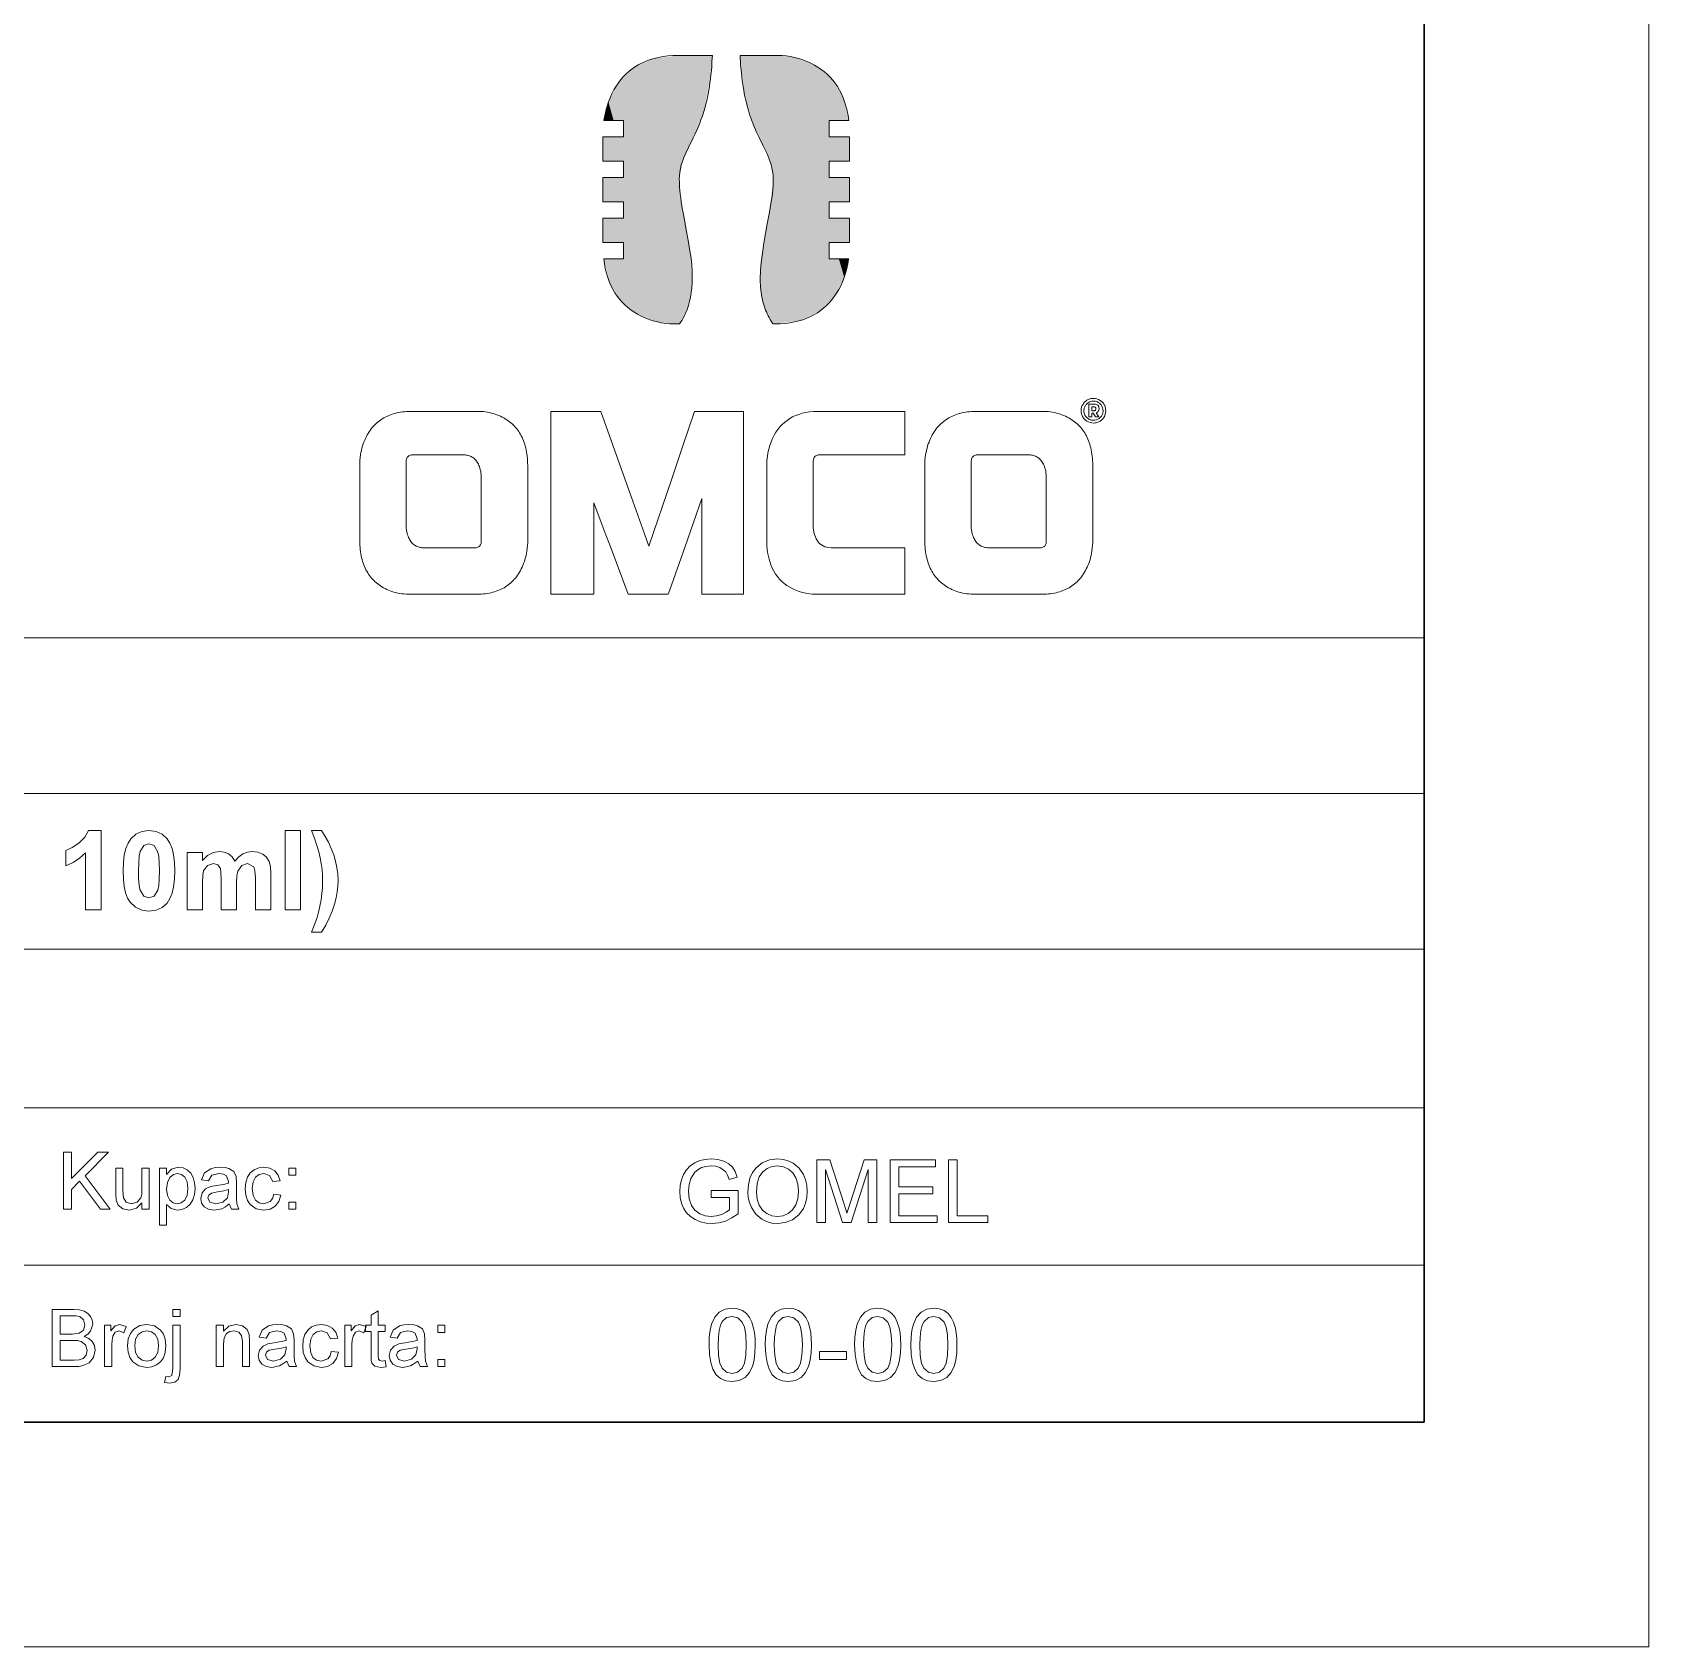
# Model space of a CAD drawing. Extents: x 0 to 420, y 0 to 594.
# Drawn here: x 369.1 to 420, y 0 to 50.8 of the extents above; entities that cross this region are included whole.
import ezdxf

# ---------------------------------------------------------------- set-up
doc = ezdxf.new("R2010")
doc.units = 0

msp = doc.modelspace()

# ---------------------------------------------------------------- linework, layer by layer
at = {"lineweight": 13}
for p, q in [((420.043, 0), (420.043, 594)), ((201.425, 31.77), (412.971, 31.77)), ((201.425, 26.87), (412.971, 26.87)), ((201.425, 21.97), (412.971, 21.97)), ((201.425, 16.97), (412.971, 16.97)), ((201.425, 12.02), (412.971, 12.02)), ((0, 0), (420.043, 0))]:
    msp.add_line(p, q, dxfattribs=at)
at = {"color": 3, "lineweight": 30}
for p, q in [((412.971, 7.07), (412.971, 586.929)), ((28.291, 7.07), (412.971, 7.07))]:
    msp.add_line(p, q, dxfattribs=at)
at = {"lineweight": 18}
for points in [[(389.473, 50.114), (389.308, 50.11), (389.152, 50.099), (389.002, 50.08), (388.86, 50.054), (388.724, 50.021), (388.594, 49.982), (388.471, 49.937), (388.353, 49.885), (388.241, 49.828), (388.135, 49.764), (388.033, 49.694), (387.936, 49.618), (387.844, 49.536), (387.757, 49.447), (387.675, 49.353), (387.597, 49.252), (387.524, 49.144), (387.456, 49.03), (387.393, 48.91), (387.336, 48.783), (387.284, 48.65), (387.237, 48.512), (387.198, 48.368), (387.165, 48.223), (387.139, 48.077), (387.137, 48.064)], [(390.554, 50.114), (390.013, 50.114), (389.473, 50.114)], [(389.514, 46.212), (389.518, 46.329), (389.53, 46.442), (389.549, 46.553), (389.576, 46.664), (389.612, 46.778), (389.658, 46.9), (389.718, 47.038), (389.801, 47.21), (389.953, 47.515), (390.014, 47.644), (390.075, 47.78), (390.118, 47.881), (390.16, 47.986), (390.196, 48.082), (390.232, 48.183), (390.264, 48.28), (390.295, 48.382), (390.323, 48.481), (390.35, 48.585), (390.376, 48.689), (390.4, 48.798), (390.422, 48.907), (390.443, 49.02), (390.462, 49.135), (390.479, 49.255), (390.495, 49.376), (390.51, 49.503), (390.523, 49.632), (390.534, 49.765), (390.543, 49.903), (390.551, 50.044), (390.554, 50.114)], [(392.654, 50.114), (392.042, 50.114), (391.43, 50.114)], [(391.43, 50.114), (391.445, 49.833), (391.467, 49.569), (391.495, 49.32), (391.53, 49.086), (391.57, 48.865), (391.616, 48.655), (391.668, 48.456), (391.725, 48.265), (391.788, 48.081), (391.858, 47.9), (391.936, 47.718), (392.026, 47.525), (392.143, 47.291), (392.287, 46.991), (392.399, 46.697), (392.415, 46.638), (392.43, 46.578), (392.442, 46.521), (392.451, 46.463), (392.459, 46.406), (392.465, 46.347), (392.468, 46.289), (392.47, 46.229), (392.47, 46.212)], [(394.85, 48.064), (394.827, 48.223), (394.798, 48.374), (394.762, 48.518), (394.72, 48.654), (394.672, 48.783), (394.618, 48.906), (394.558, 49.022), (394.493, 49.132), (394.422, 49.236), (394.345, 49.335), (394.263, 49.428), (394.176, 49.515), (394.083, 49.597), (393.984, 49.674), (393.88, 49.745), (393.77, 49.811), (393.654, 49.871), (393.534, 49.926), (393.408, 49.974), (393.278, 50.015), (393.146, 50.05), (393.012, 50.078), (392.88, 50.098), (392.758, 50.11), (392.659, 50.114), (392.654, 50.114)], [(387.137, 48.064), (387.446, 48.064), (387.756, 48.064)], [(387.756, 48.064), (387.756, 47.805), (387.756, 47.546)], [(394.228, 47.546), (394.228, 47.805), (394.228, 48.064)], [(394.228, 48.064), (394.539, 48.064), (394.85, 48.064)], [(387.756, 47.546), (387.432, 47.546), (387.109, 47.546)], [(387.109, 47.546), (387.109, 47.166), (387.109, 46.786)], [(394.875, 47.546), (394.552, 47.546), (394.228, 47.546)], [(394.875, 46.786), (394.875, 47.166), (394.875, 47.546), (394.875, 47.546)], [(387.109, 46.786), (387.432, 46.786), (387.756, 46.786)], [(387.756, 46.786), (387.756, 46.527), (387.756, 46.268)], [(394.228, 46.268), (394.228, 46.527), (394.228, 46.786)], [(394.228, 46.786), (394.552, 46.786), (394.875, 46.786)], [(387.756, 46.268), (387.432, 46.268), (387.109, 46.268)], [(387.109, 46.268), (387.109, 45.887), (387.109, 45.507)], [(389.521, 41.66), (389.59, 41.767), (389.653, 41.878), (389.709, 41.993), (389.758, 42.112), (389.801, 42.237), (389.837, 42.367), (389.868, 42.504), (389.891, 42.647), (389.908, 42.799), (389.918, 42.959), (389.921, 43.13), (389.916, 43.313), (389.903, 43.51), (389.882, 43.725), (389.85, 43.963), (389.806, 44.236), (389.745, 44.571), (389.643, 45.106), (389.608, 45.308), (389.576, 45.505), (389.558, 45.634), (389.542, 45.76), (389.531, 45.865), (389.523, 45.969), (389.518, 46.06), (389.515, 46.149), (389.514, 46.212)], [(392.47, 46.212), (392.466, 46.054), (392.454, 45.879), (392.433, 45.681), (392.4, 45.454), (392.354, 45.18), (392.285, 44.812), (392.172, 44.199), (392.087, 43.581), (392.077, 43.47), (392.07, 43.36), (392.066, 43.26), (392.063, 43.161), (392.063, 43.069), (392.065, 42.978), (392.069, 42.893), (392.075, 42.808), (392.083, 42.728), (392.093, 42.649), (392.104, 42.574), (392.117, 42.5), (392.132, 42.429), (392.149, 42.358), (392.167, 42.291), (392.187, 42.224), (392.208, 42.16), (392.232, 42.097), (392.257, 42.036), (392.283, 41.975), (392.311, 41.917), (392.341, 41.859), (392.373, 41.803), (392.406, 41.747), (392.463, 41.66)], [(394.875, 46.268), (394.552, 46.268), (394.228, 46.268)], [(394.875, 45.507), (394.875, 45.887), (394.875, 46.268)], [(387.109, 45.507), (387.432, 45.507), (387.756, 45.507)], [(387.756, 45.507), (387.756, 45.248), (387.756, 44.989)], [(394.228, 44.989), (394.228, 45.248), (394.228, 45.507)], [(394.228, 45.507), (394.552, 45.507), (394.875, 45.507)], [(387.756, 44.989), (387.432, 44.989), (387.109, 44.989)], [(387.109, 44.989), (387.109, 44.609), (387.109, 44.228)], [(394.875, 44.989), (394.552, 44.989), (394.228, 44.989)], [(394.875, 44.228), (394.875, 44.609), (394.875, 44.989)], [(387.109, 44.228), (387.432, 44.228), (387.756, 44.228)], [(387.756, 44.228), (387.756, 43.97), (387.756, 43.711)], [(394.228, 43.711), (394.228, 43.97), (394.228, 44.228)], [(394.228, 44.228), (394.552, 44.228), (394.875, 44.228)], [(387.756, 43.711), (387.444, 43.711), (387.132, 43.711)], [(387.132, 43.711), (387.154, 43.551), (387.183, 43.4), (387.218, 43.256), (387.26, 43.12), (387.307, 42.99), (387.361, 42.868), (387.42, 42.751), (387.484, 42.641), (387.555, 42.537), (387.63, 42.439), (387.712, 42.346), (387.798, 42.259), (387.891, 42.177), (387.989, 42.1), (388.092, 42.029), (388.201, 41.964), (388.316, 41.904), (388.436, 41.85), (388.561, 41.802), (388.69, 41.76), (388.823, 41.725), (388.957, 41.698), (389.089, 41.677), (389.214, 41.665), (389.317, 41.661), (389.33, 41.66)], [(392.525, 41.66), (392.69, 41.664), (392.846, 41.676), (392.996, 41.695), (393.138, 41.721), (393.273, 41.753), (393.403, 41.792), (393.526, 41.838), (393.643, 41.889), (393.754, 41.947), (393.861, 42.011), (393.962, 42.08), (394.058, 42.156), (394.149, 42.238), (394.236, 42.326), (394.318, 42.421), (394.395, 42.521), (394.467, 42.629), (394.534, 42.742), (394.597, 42.863), (394.653, 42.989), (394.705, 43.122), (394.75, 43.26), (394.789, 43.403), (394.821, 43.549), (394.846, 43.695), (394.849, 43.711)], [(394.849, 43.711), (394.538, 43.711), (394.228, 43.711)], [(389.33, 41.66), (389.425, 41.66), (389.521, 41.66)], [(392.463, 41.66), (392.494, 41.66), (392.525, 41.66)]]:
    msp.add_lwpolyline(points, dxfattribs=at)
at = {"lineweight": 13}
for points in [[(402.168, 38.925), (402.172, 38.981), (402.184, 39.035), (402.203, 39.086), (402.23, 39.135), (402.263, 39.179), (402.282, 39.2), (402.303, 39.219), (402.324, 39.237), (402.348, 39.253), (402.372, 39.267), (402.397, 39.279), (402.423, 39.29), (402.449, 39.299), (402.476, 39.305), (402.504, 39.31), (402.557, 39.314)], [(402.557, 39.228), (402.508, 39.224), (402.461, 39.213), (402.417, 39.193), (402.375, 39.167), (402.338, 39.134), (402.322, 39.115), (402.307, 39.096), (402.294, 39.075), (402.282, 39.052), (402.273, 39.03), (402.265, 39.006), (402.259, 38.982), (402.256, 38.957), (402.254, 38.925)], [(402.557, 39.314), (402.612, 39.31), (402.666, 39.298), (402.717, 39.279), (402.766, 39.252), (402.811, 39.219), (402.831, 39.2), (402.85, 39.179), (402.868, 39.158), (402.884, 39.135), (402.898, 39.11), (402.911, 39.085), (402.921, 39.059), (402.93, 39.033), (402.937, 39.006), (402.941, 38.978), (402.945, 38.925)], [(402.859, 38.925), (402.855, 38.974), (402.844, 39.021), (402.825, 39.065), (402.798, 39.107), (402.765, 39.144), (402.747, 39.16), (402.727, 39.175), (402.706, 39.188), (402.684, 39.2), (402.661, 39.209), (402.637, 39.217), (402.613, 39.223), (402.589, 39.226), (402.557, 39.228)], [(379.45, 37.293), (379.453, 37.362), (379.475, 37.544), (379.488, 37.611), (379.503, 37.684), (379.52, 37.748), (379.539, 37.816), (379.559, 37.877), (379.582, 37.939), (379.605, 37.997), (379.631, 38.055), (379.657, 38.108), (379.685, 38.162), (379.714, 38.211), (379.745, 38.26), (379.776, 38.306), (379.81, 38.351), (379.843, 38.393), (379.879, 38.435), (379.915, 38.473), (379.953, 38.511), (379.992, 38.546), (380.032, 38.58), (380.073, 38.611), (380.116, 38.642), (380.159, 38.67), (380.205, 38.698), (380.251, 38.723), (380.298, 38.747), (380.347, 38.769), (380.398, 38.789), (380.449, 38.808), (380.502, 38.825), (380.557, 38.841), (380.613, 38.855), (380.671, 38.867), (380.73, 38.878), (380.791, 38.886), (380.854, 38.893), (380.918, 38.898), (380.985, 38.901), (381.06, 38.902)], [(381.06, 38.902), (382.143, 38.902), (382.711, 38.902), (383.226, 38.902)], [(383.226, 38.902), (383.273, 38.901), (383.342, 38.896), (383.402, 38.888), (383.47, 38.878), (383.531, 38.866), (383.595, 38.85), (383.654, 38.834), (383.715, 38.815), (383.77, 38.796), (383.827, 38.773), (383.88, 38.75), (383.933, 38.724), (383.982, 38.698), (384.032, 38.67), (384.078, 38.64), (384.123, 38.609), (384.166, 38.577), (384.208, 38.543), (384.248, 38.508), (384.287, 38.471), (384.323, 38.434), (384.359, 38.394), (384.392, 38.354), (384.425, 38.312), (384.455, 38.269), (384.484, 38.224), (384.512, 38.178), (384.538, 38.13), (384.563, 38.081), (384.586, 38.03), (384.607, 37.978), (384.627, 37.924), (384.646, 37.868), (384.663, 37.811), (384.678, 37.752), (384.692, 37.69), (384.704, 37.628), (384.714, 37.563), (384.722, 37.496), (384.729, 37.427), (384.734, 37.356), (384.737, 37.283), (384.738, 37.205)], [(385.47, 33.146), (385.47, 36.024), (385.47, 36.491), (385.47, 37.506), (385.47, 38.82), (385.47, 38.902)], [(385.47, 38.902), (386.255, 38.902), (387.006, 38.902), (387.04, 38.902)], [(387.04, 38.902), (387.797, 36.78), (387.942, 36.373), (388.416, 35.043), (388.553, 34.658)], [(388.553, 34.658), (389.275, 36.78), (389.617, 37.786), (389.997, 38.902)], [(389.997, 38.902), (390.768, 38.902), (391.51, 38.902), (391.538, 38.902)], [(391.538, 38.902), (391.538, 36.024), (391.538, 35.535), (391.538, 34.523), (391.538, 33.223), (391.538, 33.146)], [(393.88, 38.902), (393.745, 38.898), (393.617, 38.887), (393.497, 38.868), (393.384, 38.843), (393.277, 38.811), (393.176, 38.773), (393.081, 38.728), (392.991, 38.678), (392.906, 38.621), (392.827, 38.559), (392.752, 38.49), (392.682, 38.415), (392.616, 38.334), (392.556, 38.247), (392.5, 38.153), (392.45, 38.052), (392.404, 37.946), (392.365, 37.834), (392.332, 37.718), (392.305, 37.598), (392.286, 37.48), (392.274, 37.372), (392.27, 37.297), (392.27, 37.293)], [(396.612, 38.902), (395.246, 38.902), (394.13, 38.902), (393.88, 38.902)], [(396.612, 37.536), (396.612, 38.219), (396.612, 38.638), (396.612, 38.902)], [(397.246, 37.293), (397.249, 37.362), (397.271, 37.544), (397.283, 37.611), (397.299, 37.684), (397.316, 37.748), (397.335, 37.816), (397.355, 37.877), (397.378, 37.939), (397.401, 37.997), (397.426, 38.055), (397.452, 38.108), (397.481, 38.162), (397.51, 38.211), (397.541, 38.26), (397.572, 38.306), (397.605, 38.351), (397.639, 38.393), (397.675, 38.435), (397.711, 38.473), (397.749, 38.511), (397.788, 38.546), (397.828, 38.58), (397.869, 38.611), (397.912, 38.642), (397.955, 38.67), (398, 38.698), (398.046, 38.723), (398.094, 38.747), (398.143, 38.769), (398.193, 38.789), (398.245, 38.808), (398.298, 38.825), (398.352, 38.841), (398.409, 38.855), (398.466, 38.867), (398.526, 38.878), (398.587, 38.886), (398.65, 38.893), (398.714, 38.898), (398.781, 38.901), (398.856, 38.902)], [(398.856, 38.902), (399.939, 38.902), (400.506, 38.902), (401.022, 38.902)], [(401.022, 38.902), (401.068, 38.901), (401.138, 38.896), (401.198, 38.888), (401.266, 38.878), (401.326, 38.866), (401.391, 38.85), (401.449, 38.834), (401.51, 38.815), (401.566, 38.796), (401.623, 38.773), (401.676, 38.75), (401.729, 38.724), (401.778, 38.698), (401.827, 38.67), (401.873, 38.64), (401.919, 38.609), (401.962, 38.577), (402.004, 38.543), (402.043, 38.508), (402.082, 38.471), (402.119, 38.434), (402.154, 38.394), (402.188, 38.354), (402.22, 38.312), (402.251, 38.269), (402.28, 38.224), (402.307, 38.178), (402.334, 38.13), (402.358, 38.081), (402.381, 38.03), (402.403, 37.978), (402.423, 37.924), (402.441, 37.868), (402.458, 37.811), (402.474, 37.751), (402.487, 37.69), (402.499, 37.628), (402.509, 37.563), (402.518, 37.496), (402.525, 37.427), (402.53, 37.356), (402.533, 37.283), (402.534, 37.205)], [(402.557, 38.537), (402.501, 38.541), (402.448, 38.553), (402.396, 38.572), (402.347, 38.598), (402.303, 38.632), (402.282, 38.651), (402.263, 38.671), (402.246, 38.693), (402.23, 38.716), (402.215, 38.74), (402.203, 38.765), (402.192, 38.791), (402.183, 38.818), (402.177, 38.845), (402.172, 38.873), (402.168, 38.925)], [(402.254, 38.925), (402.258, 38.877), (402.27, 38.83), (402.289, 38.785), (402.315, 38.744), (402.348, 38.707), (402.367, 38.691), (402.387, 38.676), (402.408, 38.663), (402.43, 38.651), (402.453, 38.642), (402.476, 38.634), (402.5, 38.628), (402.525, 38.625), (402.557, 38.623)], [(402.412, 38.735), (402.412, 38.932), (402.412, 39.126), (402.412, 39.129)], [(402.412, 39.129), (402.498, 39.129), (402.583, 39.129)], [(402.508, 38.735), (402.46, 38.735), (402.412, 38.735)], [(402.559, 39.046), (402.534, 39.046), (402.508, 39.046)], [(402.508, 39.046), (402.508, 38.984), (402.508, 38.923)], [(402.508, 38.923), (402.534, 38.923), (402.559, 38.923)], [(402.551, 38.845), (402.53, 38.845), (402.508, 38.845)], [(402.508, 38.845), (402.508, 38.79), (402.508, 38.735)], [(402.618, 38.735), (402.585, 38.79), (402.551, 38.845)], [(402.557, 38.623), (402.605, 38.627), (402.652, 38.638), (402.697, 38.658), (402.738, 38.684), (402.775, 38.717), (402.792, 38.736), (402.807, 38.756), (402.82, 38.777), (402.831, 38.799), (402.841, 38.821), (402.848, 38.845), (402.854, 38.869), (402.858, 38.894), (402.859, 38.925)], [(402.945, 38.925), (402.941, 38.87), (402.929, 38.816), (402.91, 38.765), (402.884, 38.716), (402.85, 38.671), (402.831, 38.651), (402.811, 38.632), (402.789, 38.614), (402.766, 38.598), (402.742, 38.584), (402.717, 38.572), (402.691, 38.561), (402.664, 38.552), (402.637, 38.545), (402.609, 38.541), (402.557, 38.537)], [(402.632, 38.987), (402.631, 39.003), (402.627, 39.016), (402.623, 39.024), (402.618, 39.031), (402.61, 39.036), (402.591, 39.043), (402.559, 39.046)], [(402.559, 38.923), (402.578, 38.924), (402.594, 38.927), (402.605, 38.931), (402.613, 38.937), (402.62, 38.944), (402.628, 38.961), (402.632, 38.987), (402.632, 38.987)], [(402.583, 39.129), (402.62, 39.127), (402.641, 39.123), (402.663, 39.115), (402.677, 39.107), (402.691, 39.097), (402.702, 39.087), (402.712, 39.074), (402.719, 39.06), (402.725, 39.045), (402.73, 39.028), (402.732, 39.009), (402.733, 38.987)], [(402.725, 38.735), (402.672, 38.735), (402.618, 38.735)], [(402.733, 38.987), (402.73, 38.952), (402.719, 38.922), (402.702, 38.897), (402.68, 38.877), (402.651, 38.861), (402.645, 38.859)], [(402.645, 38.859), (402.685, 38.797), (402.725, 38.735)], [(379.45, 34.834), (379.45, 36.063), (379.45, 36.357), (379.45, 37.104), (379.45, 37.293)], [(381.099, 37.536), (381.07, 37.532), (381.045, 37.525), (381.017, 37.514), (380.998, 37.504), (380.98, 37.491), (380.965, 37.478), (380.952, 37.463), (380.941, 37.447), (380.932, 37.43), (380.925, 37.413), (380.919, 37.393), (380.916, 37.372), (380.914, 37.35), (380.914, 37.341)], [(380.914, 37.341), (380.914, 36.302), (380.914, 36.01), (380.914, 35.398), (380.914, 35.263)], [(382.709, 37.536), (381.904, 37.536), (381.358, 37.536), (381.099, 37.536)], [(383.275, 36.873), (383.274, 36.902), (383.266, 36.977), (383.258, 37.025), (383.246, 37.078), (383.234, 37.121), (383.219, 37.166), (383.204, 37.204), (383.187, 37.242), (383.169, 37.275), (383.15, 37.307), (383.13, 37.336), (383.108, 37.363), (383.086, 37.388), (383.062, 37.41), (383.039, 37.431), (383.013, 37.45), (382.987, 37.466), (382.96, 37.481), (382.931, 37.494), (382.902, 37.506), (382.871, 37.515), (382.839, 37.523), (382.806, 37.529), (382.771, 37.534), (382.709, 37.536)], [(384.738, 37.205), (384.738, 35.98), (384.738, 35.687), (384.738, 34.943), (384.738, 34.756)], [(392.27, 37.293), (392.27, 36.063), (392.27, 35.625), (392.27, 34.946), (392.27, 34.834)], [(393.733, 37.341), (393.737, 37.385), (393.748, 37.422), (393.764, 37.453), (393.787, 37.48), (393.815, 37.502), (393.849, 37.519), (393.885, 37.531), (393.916, 37.536), (393.919, 37.536)], [(393.733, 35.263), (393.733, 36.302), (393.733, 36.557), (393.733, 37.186), (393.733, 37.341)], [(393.919, 37.536), (395.265, 37.536), (396.093, 37.536), (396.612, 37.536)], [(397.246, 34.834), (397.246, 36.063), (397.246, 36.237), (397.246, 36.674), (397.246, 37.25), (397.246, 37.293)], [(398.895, 37.536), (398.866, 37.532), (398.841, 37.525), (398.813, 37.514), (398.794, 37.504), (398.775, 37.491), (398.76, 37.478), (398.747, 37.463), (398.736, 37.447), (398.727, 37.43), (398.72, 37.413), (398.715, 37.393), (398.711, 37.372), (398.709, 37.35), (398.709, 37.341)], [(398.709, 37.341), (398.709, 36.302), (398.709, 36.007), (398.709, 35.396), (398.709, 35.263)], [(400.504, 37.536), (399.699, 37.536), (399.153, 37.536), (398.895, 37.536)], [(401.07, 36.873), (401.069, 36.902), (401.061, 36.977), (401.053, 37.025), (401.042, 37.078), (401.03, 37.121), (401.015, 37.166), (401, 37.204), (400.982, 37.242), (400.965, 37.275), (400.945, 37.307), (400.925, 37.336), (400.904, 37.363), (400.882, 37.388), (400.858, 37.41), (400.834, 37.431), (400.809, 37.45), (400.783, 37.466), (400.755, 37.481), (400.727, 37.494), (400.697, 37.506), (400.667, 37.515), (400.635, 37.523), (400.601, 37.529), (400.567, 37.534), (400.504, 37.536)], [(402.534, 37.205), (402.534, 35.98), (402.534, 35.684), (402.534, 34.942), (402.534, 34.756)], [(383.275, 34.795), (383.275, 35.834), (383.275, 36.129), (383.275, 36.74), (383.275, 36.873)], [(401.07, 34.795), (401.07, 35.834), (401.07, 36.127), (401.07, 36.739), (401.07, 36.873)], [(390.221, 36.161), (389.694, 34.654), (389.506, 34.115), (389.215, 33.283), (389.167, 33.146)], [(390.221, 33.146), (390.221, 34.654), (390.221, 35.128), (390.221, 35.993), (390.221, 36.161)], [(387.899, 33.146), (387.363, 34.585), (387.15, 35.156), (386.826, 36.024)], [(386.826, 36.024), (386.826, 34.585), (386.826, 34.089), (386.826, 33.285), (386.826, 33.146)], [(380.914, 35.263), (380.915, 35.235), (380.923, 35.161), (380.93, 35.114), (380.942, 35.061), (380.954, 35.019), (380.969, 34.975), (380.984, 34.937), (381.001, 34.9), (381.019, 34.867), (381.039, 34.835), (381.059, 34.807), (381.081, 34.78), (381.102, 34.756), (381.126, 34.733), (381.15, 34.713), (381.176, 34.695), (381.202, 34.678), (381.23, 34.663), (381.258, 34.65), (381.288, 34.639), (381.319, 34.63), (381.351, 34.622), (381.385, 34.616), (381.42, 34.612), (381.48, 34.609)], [(394.299, 34.609), (394.226, 34.613), (394.159, 34.625), (394.098, 34.643), (394.042, 34.667), (393.991, 34.698), (393.944, 34.735), (393.901, 34.779), (393.862, 34.829), (393.828, 34.887), (393.798, 34.951), (393.773, 35.023), (393.753, 35.099), (393.74, 35.177), (393.734, 35.245), (393.733, 35.263)], [(398.709, 35.263), (398.71, 35.235), (398.718, 35.161), (398.726, 35.114), (398.738, 35.061), (398.75, 35.019), (398.764, 34.975), (398.779, 34.937), (398.797, 34.9), (398.814, 34.867), (398.834, 34.835), (398.854, 34.807), (398.876, 34.78), (398.898, 34.756), (398.922, 34.733), (398.946, 34.713), (398.971, 34.695), (398.997, 34.678), (399.025, 34.663), (399.053, 34.65), (399.083, 34.639), (399.114, 34.63), (399.147, 34.622), (399.18, 34.616), (399.215, 34.612), (399.275, 34.609)], [(380.962, 33.146), (380.912, 33.148), (380.836, 33.154), (380.776, 33.161), (380.707, 33.172), (380.646, 33.184), (380.582, 33.199), (380.523, 33.215), (380.463, 33.234), (380.408, 33.254), (380.351, 33.276), (380.299, 33.299), (380.246, 33.325), (380.197, 33.351), (380.148, 33.379), (380.102, 33.408), (380.057, 33.44), (380.015, 33.472), (379.973, 33.506), (379.934, 33.54), (379.895, 33.577), (379.859, 33.614), (379.824, 33.654), (379.791, 33.694), (379.758, 33.736), (379.728, 33.779), (379.699, 33.824), (379.672, 33.87), (379.646, 33.918), (379.622, 33.967), (379.599, 34.018), (379.578, 34.07), (379.558, 34.124), (379.54, 34.18), (379.523, 34.238), (379.508, 34.297), (379.495, 34.358), (379.483, 34.421), (379.473, 34.486), (379.465, 34.553), (379.458, 34.622), (379.454, 34.693), (379.451, 34.767), (379.45, 34.834)], [(383.089, 34.609), (383.118, 34.612), (383.143, 34.618), (383.171, 34.627), (383.19, 34.637), (383.208, 34.649), (383.223, 34.66), (383.236, 34.675), (383.247, 34.689), (383.256, 34.705), (383.263, 34.722), (383.269, 34.741), (383.272, 34.761), (383.274, 34.783), (383.275, 34.795)], [(384.738, 34.756), (384.735, 34.687), (384.715, 34.504), (384.703, 34.437), (384.687, 34.365), (384.671, 34.3), (384.652, 34.233), (384.633, 34.172), (384.61, 34.11), (384.588, 34.052), (384.562, 33.994), (384.537, 33.941), (384.509, 33.888), (384.48, 33.838), (384.45, 33.789), (384.419, 33.743), (384.386, 33.698), (384.352, 33.656), (384.317, 33.615), (384.281, 33.576), (384.243, 33.539), (384.205, 33.504), (384.165, 33.47), (384.124, 33.438), (384.082, 33.407), (384.038, 33.379), (383.993, 33.352), (383.948, 33.327), (383.9, 33.303), (383.852, 33.281), (383.802, 33.26), (383.75, 33.241), (383.697, 33.224), (383.643, 33.208), (383.587, 33.194), (383.53, 33.182), (383.47, 33.171), (383.409, 33.163), (383.347, 33.156), (383.282, 33.151), (383.216, 33.148), (383.138, 33.146)], [(392.27, 34.834), (392.271, 34.759), (392.274, 34.685), (392.285, 34.546), (392.304, 34.415), (392.329, 34.292), (392.361, 34.176), (392.399, 34.068), (392.442, 33.966), (392.491, 33.871), (392.546, 33.782), (392.607, 33.699), (392.672, 33.621), (392.744, 33.549), (392.82, 33.483), (392.903, 33.422), (392.99, 33.366), (393.084, 33.316), (393.182, 33.272), (393.285, 33.233), (393.392, 33.202), (393.502, 33.177), (393.61, 33.159), (393.711, 33.149), (393.782, 33.146)], [(398.758, 33.146), (398.707, 33.148), (398.632, 33.154), (398.571, 33.161), (398.502, 33.172), (398.442, 33.184), (398.377, 33.199), (398.319, 33.215), (398.259, 33.234), (398.203, 33.254), (398.147, 33.276), (398.094, 33.299), (398.042, 33.325), (397.993, 33.351), (397.944, 33.379), (397.898, 33.408), (397.853, 33.44), (397.81, 33.472), (397.768, 33.506), (397.729, 33.54), (397.691, 33.577), (397.655, 33.614), (397.619, 33.654), (397.586, 33.694), (397.554, 33.736), (397.524, 33.779), (397.495, 33.824), (397.468, 33.87), (397.442, 33.918), (397.418, 33.967), (397.395, 34.018), (397.373, 34.07), (397.354, 34.124), (397.336, 34.18), (397.319, 34.238), (397.304, 34.297), (397.29, 34.358), (397.279, 34.421), (397.269, 34.486), (397.26, 34.553), (397.254, 34.622), (397.249, 34.693), (397.247, 34.767), (397.246, 34.834)], [(400.885, 34.609), (400.914, 34.612), (400.938, 34.618), (400.966, 34.627), (400.985, 34.637), (401.004, 34.649), (401.018, 34.66), (401.032, 34.675), (401.042, 34.689), (401.051, 34.705), (401.059, 34.722), (401.064, 34.741), (401.068, 34.761), (401.07, 34.783), (401.07, 34.795)], [(402.534, 34.756), (402.531, 34.687), (402.51, 34.504), (402.498, 34.437), (402.483, 34.365), (402.467, 34.3), (402.448, 34.233), (402.428, 34.172), (402.406, 34.11), (402.383, 34.052), (402.358, 33.994), (402.332, 33.941), (402.304, 33.888), (402.276, 33.838), (402.245, 33.789), (402.214, 33.743), (402.181, 33.698), (402.148, 33.656), (402.112, 33.615), (402.076, 33.576), (402.039, 33.539), (402, 33.504), (401.96, 33.47), (401.92, 33.438), (401.877, 33.407), (401.834, 33.379), (401.789, 33.352), (401.743, 33.327), (401.696, 33.303), (401.647, 33.281), (401.597, 33.26), (401.546, 33.241), (401.493, 33.224), (401.439, 33.208), (401.382, 33.194), (401.325, 33.182), (401.266, 33.171), (401.205, 33.163), (401.142, 33.156), (401.078, 33.151), (401.011, 33.148), (400.934, 33.146)], [(381.48, 34.609), (382.284, 34.609), (382.831, 34.609), (383.089, 34.609)], [(396.612, 34.609), (395.456, 34.609), (394.641, 34.609), (394.299, 34.609)], [(396.612, 33.146), (396.612, 33.878), (396.612, 34.302), (396.612, 34.609)], [(399.275, 34.609), (400.08, 34.609), (400.626, 34.609), (400.885, 34.609)], [(383.138, 33.146), (382.05, 33.146), (381.482, 33.146), (380.962, 33.146)], [(386.826, 33.146), (386.148, 33.146), (385.47, 33.146)], [(389.167, 33.146), (388.533, 33.146), (387.899, 33.146)], [(391.538, 33.146), (390.88, 33.146), (390.222, 33.146), (390.221, 33.146)], [(393.782, 33.146), (395.197, 33.146), (396.042, 33.146), (396.612, 33.146)], [(400.934, 33.146), (399.846, 33.146), (399.278, 33.146), (398.758, 33.146)]]:
    msp.add_lwpolyline(points, dxfattribs=at)
for points in [[(371.301, 23.201), (370.814, 23.201), (370.814, 24.996), (370.627, 24.829), (370.419, 24.694), (370.189, 24.59), (370.189, 25.076), (370.387, 25.164), (370.602, 25.306), (370.789, 25.49), (370.907, 25.701), (371.301, 25.701)], [(372.811, 25.701), (373.037, 25.673), (373.227, 25.587), (373.382, 25.444), (373.47, 25.306), (373.539, 25.136), (373.588, 24.934), (373.617, 24.699), (373.627, 24.433), (373.617, 24.167), (373.587, 23.933), (373.538, 23.73), (373.469, 23.56), (373.38, 23.42), (373.226, 23.279), (373.036, 23.195), (372.811, 23.167), (372.582, 23.197), (372.385, 23.29), (372.22, 23.445), (372.139, 23.574), (372.076, 23.738), (372.031, 23.936), (372.004, 24.17), (371.995, 24.438), (372.005, 24.703), (372.034, 24.936), (372.084, 25.138), (372.153, 25.308), (372.242, 25.447), (372.396, 25.588), (372.585, 25.673)], [(377.099, 23.201), (377.099, 25.701), (377.585, 25.701), (377.585, 23.201)], [(377.932, 22.507), (378.036, 22.768), (378.104, 22.96), (378.152, 23.13), (378.196, 23.324), (378.233, 23.525), (378.259, 23.716), (378.275, 23.904), (378.28, 24.096), (378.275, 24.291), (378.261, 24.481), (378.238, 24.665), (378.206, 24.845), (378.161, 25.031), (378.1, 25.235), (378.024, 25.459), (377.932, 25.701), (378.245, 25.701), (378.362, 25.52), (378.465, 25.333), (378.554, 25.141), (378.629, 24.943), (378.689, 24.742), (378.732, 24.54), (378.757, 24.336), (378.766, 24.131), (378.759, 23.954), (378.738, 23.771), (378.704, 23.582), (378.656, 23.386), (378.584, 23.164), (378.491, 22.944), (378.378, 22.725), (378.245, 22.507)], [(372.811, 25.285), (372.646, 25.231), (372.534, 25.039), (372.504, 24.891), (372.487, 24.689), (372.481, 24.433), (372.486, 24.179), (372.502, 23.984), (372.528, 23.848), (372.647, 23.636), (372.811, 23.583), (372.976, 23.637), (373.088, 23.829), (373.117, 23.975), (373.135, 24.177), (373.141, 24.433), (373.136, 24.687), (373.12, 24.882), (373.094, 25.018), (372.975, 25.231)], [(374.009, 25.007), (374.495, 25.007), (374.495, 24.761), (374.654, 24.917), (374.833, 25.01), (375.03, 25.042), (375.184, 25.023), (375.316, 24.967), (375.426, 24.873), (375.514, 24.742), (375.637, 24.873), (375.769, 24.967), (375.91, 25.023), (376.061, 25.042), (376.243, 25.021), (376.395, 24.961), (376.514, 24.862), (376.599, 24.725), (376.636, 24.574), (376.648, 24.352), (376.648, 23.201), (376.162, 23.201), (376.162, 24.217), (376.15, 24.435), (376.114, 24.559), (375.916, 24.66), (375.733, 24.599), (375.609, 24.423), (375.581, 24.273), (375.571, 24.055), (375.571, 23.201), (375.085, 23.201), (375.085, 24.176), (375.079, 24.389), (375.061, 24.51), (374.985, 24.623), (374.845, 24.66), (374.654, 24.601), (374.532, 24.432), (374.504, 24.285), (374.495, 24.065), (374.495, 23.201), (374.009, 23.201)], [(370.116, 13.774), (370.116, 15.574), (370.366, 15.574), (370.366, 14.741), (371.199, 15.574), (371.54, 15.574), (370.799, 14.833), (371.59, 13.774), (371.285, 13.774), (370.624, 14.657), (370.366, 14.399), (370.366, 13.774)], [(390.517, 14.151), (390.517, 14.371), (391.369, 14.371), (391.369, 13.636), (391.172, 13.501), (390.968, 13.404), (390.759, 13.346), (390.545, 13.327), (390.355, 13.34), (390.177, 13.382), (390.012, 13.451), (389.865, 13.546), (389.744, 13.665), (389.65, 13.81), (389.582, 13.972), (389.541, 14.147), (389.528, 14.334), (389.541, 14.521), (389.581, 14.7), (389.649, 14.87), (389.742, 15.022), (389.858, 15.145), (389.998, 15.24), (390.158, 15.307), (390.333, 15.347), (390.523, 15.361), (390.729, 15.343), (390.913, 15.292), (391.069, 15.21), (391.187, 15.101), (391.274, 14.96), (391.337, 14.782), (391.085, 14.718), (391.035, 14.851), (390.975, 14.953), (390.788, 15.089), (390.659, 15.128), (390.518, 15.141), (390.352, 15.127), (390.21, 15.086), (390.093, 15.022), (390.001, 14.941), (389.877, 14.745), (389.821, 14.552), (389.802, 14.344), (389.825, 14.1), (389.893, 13.899), (390.003, 13.743), (390.155, 13.633), (390.333, 13.568), (390.522, 13.546), (390.688, 13.564), (390.851, 13.616), (390.992, 13.687), (391.094, 13.763), (391.094, 14.151)], [(391.671, 14.317), (391.688, 14.549), (391.737, 14.754), (391.818, 14.932), (391.933, 15.084), (392.124, 15.238), (392.349, 15.33), (392.607, 15.361), (392.782, 15.346), (392.944, 15.303), (393.095, 15.23), (393.287, 15.075), (393.427, 14.868), (393.49, 14.706), (393.528, 14.53), (393.541, 14.34), (393.527, 14.148), (393.487, 13.97), (393.421, 13.805), (393.276, 13.598), (393.081, 13.448), (392.852, 13.357), (392.606, 13.327), (392.428, 13.341), (392.264, 13.386), (392.113, 13.461), (391.922, 13.619), (391.783, 13.827), (391.721, 13.984), (391.684, 14.148)], [(393.843, 13.354), (393.843, 15.333), (394.251, 15.333), (394.701, 13.94), (394.754, 13.77), (394.791, 13.649), (394.832, 13.781), (394.89, 13.964), (395.335, 15.333), (395.739, 15.333), (395.739, 13.354), (395.465, 13.354), (395.465, 15.031), (394.927, 13.354), (394.652, 13.354), (394.118, 15.031), (394.118, 13.354)], [(396.152, 13.354), (396.152, 15.333), (397.581, 15.333), (397.581, 15.113), (396.427, 15.113), (396.427, 14.481), (397.499, 14.481), (397.499, 14.261), (396.427, 14.261), (396.427, 13.574), (397.636, 13.574), (397.636, 13.354)], [(397.993, 13.354), (397.993, 15.333), (398.268, 15.333), (398.268, 13.574), (399.23, 13.574), (399.23, 13.354)], [(372.59, 13.774), (372.59, 13.979), (372.418, 13.807), (372.193, 13.749), (371.987, 13.793), (371.844, 13.903), (371.778, 14.066), (371.766, 14.271), (371.766, 15.074), (371.991, 15.074), (371.991, 14.362), (372.004, 14.133), (372.09, 13.998), (372.253, 13.949), (372.435, 13.999), (372.555, 14.136), (372.582, 14.242), (372.59, 14.387), (372.59, 15.074), (372.815, 15.074), (372.815, 13.774)], [(373.141, 13.274), (373.141, 15.074), (373.366, 15.074), (373.366, 14.875), (373.521, 15.043), (373.731, 15.099), (373.883, 15.078), (374.016, 15.014), (374.125, 14.911), (374.203, 14.774), (374.25, 14.611), (374.266, 14.434), (374.248, 14.245), (374.195, 14.077), (374.108, 13.937), (373.988, 13.834), (373.85, 13.77), (373.704, 13.749), (373.508, 13.801), (373.366, 13.93), (373.366, 13.274)], [(373.366, 14.413), (373.39, 14.207), (373.463, 14.063), (373.571, 13.978), (373.699, 13.949), (373.83, 13.979), (373.94, 14.067), (374.015, 14.216), (374.04, 14.43), (374.016, 14.636), (373.942, 14.782), (373.835, 14.87), (373.708, 14.899), (373.581, 14.868), (373.469, 14.775), (373.391, 14.622)], [(375.34, 13.949), (375.218, 13.856), (375.104, 13.794), (374.869, 13.749), (374.687, 13.775), (374.552, 13.853), (374.468, 13.972), (374.44, 14.119), (374.482, 14.293), (374.592, 14.419), (374.746, 14.491), (374.935, 14.524), (375.158, 14.558), (375.314, 14.599), (375.315, 14.653), (375.256, 14.83), (375.155, 14.882), (375.016, 14.899), (374.795, 14.85), (374.69, 14.674), (374.465, 14.699), (374.563, 14.922), (374.76, 15.053), (374.898, 15.088), (375.058, 15.099), (375.21, 15.089), (375.331, 15.06), (375.485, 14.96), (375.555, 14.808), (375.565, 14.611), (375.565, 14.332), (375.569, 14.09), (375.581, 13.949), (375.641, 13.774), (375.415, 13.774)], [(376.741, 14.249), (376.965, 14.224), (376.903, 14.025), (376.785, 13.875), (376.623, 13.781), (376.428, 13.749), (376.189, 13.792), (376.002, 13.922), (375.912, 14.055), (375.858, 14.22), (375.84, 14.419), (375.858, 14.615), (375.91, 14.785), (375.997, 14.923), (376.12, 15.021), (376.267, 15.08), (376.427, 15.099), (376.617, 15.071), (376.77, 14.988), (376.879, 14.854), (376.94, 14.674), (376.715, 14.649), (376.61, 14.836), (376.428, 14.899), (376.282, 14.871), (376.166, 14.785), (376.091, 14.638), (376.065, 14.425), (376.09, 14.21), (376.164, 14.062), (376.277, 13.977), (376.421, 13.949), (376.633, 14.023), (376.702, 14.116)], [(377.215, 14.849), (377.215, 15.074), (377.44, 15.074), (377.44, 14.849)], [(391.946, 14.314), (391.967, 14.093), (392.03, 13.905), (392.134, 13.752), (392.27, 13.638), (392.427, 13.569), (392.605, 13.546), (392.786, 13.57), (392.944, 13.639), (393.079, 13.754), (393.183, 13.911), (393.245, 14.108), (393.266, 14.342), (393.246, 14.568), (393.186, 14.763), (393.088, 14.922), (392.953, 15.042), (392.79, 15.116), (392.609, 15.141), (392.436, 15.119), (392.281, 15.056), (392.142, 14.95), (392.033, 14.795), (391.968, 14.583)], [(375.315, 14.399), (375.17, 14.359), (374.966, 14.326), (374.78, 14.287), (374.695, 14.223), (374.665, 14.131), (374.73, 14.001), (374.919, 13.949), (375.139, 14.002), (375.28, 14.139), (375.314, 14.329)], [(377.215, 13.774), (377.215, 13.999), (377.44, 13.999), (377.44, 13.774)], [(369.764, 8.821), (369.764, 10.621), (370.441, 10.621), (370.628, 10.607), (370.773, 10.566), (370.884, 10.496), (370.969, 10.396), (371.022, 10.279), (371.039, 10.156), (370.973, 9.937), (370.89, 9.844), (370.773, 9.771), (370.918, 9.707), (371.026, 9.609), (371.092, 9.484), (371.114, 9.339), (371.061, 9.106), (370.93, 8.939), (370.734, 8.851), (370.603, 8.829), (370.446, 8.821)], [(370.014, 9.846), (370.392, 9.846), (370.612, 9.869), (370.745, 9.963), (370.789, 10.129), (370.748, 10.296), (370.629, 10.395), (370.523, 10.415), (370.363, 10.421), (370.014, 10.421)], [(373.564, 10.396), (373.564, 10.621), (373.789, 10.621), (373.789, 10.396)], [(380.254, 9.01), (380.279, 8.815), (380.112, 8.796), (379.925, 8.834), (379.831, 8.932), (379.811, 9.026), (379.804, 9.187), (379.804, 9.921), (379.629, 9.921), (379.629, 10.121), (379.804, 10.121), (379.804, 10.442), (380.029, 10.574), (380.029, 10.121), (380.254, 10.121), (380.254, 9.921), (380.029, 9.921), (380.029, 9.173), (380.041, 9.054), (380.079, 9.012), (380.156, 8.996)], [(390.45, 9.501), (390.459, 9.752), (390.486, 9.97), (390.532, 10.154), (390.633, 10.374), (390.773, 10.531), (390.954, 10.625), (391.177, 10.656), (391.348, 10.637), (391.5, 10.583), (391.628, 10.493), (391.724, 10.372), (391.796, 10.218), (391.854, 10.035), (391.882, 9.888), (391.899, 9.71), (391.904, 9.501), (391.895, 9.252), (391.868, 9.035), (391.824, 8.851), (391.723, 8.631), (391.583, 8.474), (391.401, 8.38), (391.177, 8.348), (390.978, 8.372), (390.809, 8.445), (390.671, 8.566), (390.574, 8.737), (390.505, 8.949), (390.464, 9.204)], [(390.735, 9.502), (390.749, 9.173), (390.791, 8.93), (390.862, 8.773), (391.005, 8.644), (391.177, 8.601), (391.35, 8.644), (391.492, 8.773), (391.563, 8.931), (391.606, 9.174), (391.62, 9.502), (391.606, 9.824), (391.565, 10.064), (391.496, 10.224), (391.354, 10.358), (391.174, 10.403), (391.004, 10.363), (390.867, 10.245), (390.809, 10.123), (390.768, 9.959), (390.743, 9.752)], [(392.22, 9.501), (392.229, 9.752), (392.257, 9.97), (392.302, 10.154), (392.403, 10.374), (392.544, 10.531), (392.725, 10.625), (392.947, 10.656), (393.118, 10.637), (393.27, 10.583), (393.398, 10.493), (393.494, 10.372), (393.567, 10.218), (393.624, 10.035), (393.652, 9.888), (393.669, 9.71), (393.674, 9.501), (393.666, 9.252), (393.639, 9.035), (393.594, 8.851), (393.493, 8.631), (393.353, 8.474), (393.171, 8.38), (392.947, 8.348), (392.748, 8.372), (392.579, 8.445), (392.441, 8.566), (392.345, 8.737), (392.276, 8.949), (392.234, 9.204)], [(392.505, 9.502), (392.519, 9.173), (392.562, 8.93), (392.633, 8.773), (392.775, 8.644), (392.947, 8.601), (393.12, 8.644), (393.262, 8.773), (393.333, 8.931), (393.376, 9.174), (393.39, 9.502), (393.376, 9.824), (393.335, 10.064), (393.266, 10.224), (393.124, 10.358), (392.944, 10.403), (392.774, 10.363), (392.637, 10.245), (392.579, 10.123), (392.538, 9.959), (392.513, 9.752)], [(395.034, 9.501), (395.043, 9.752), (395.07, 9.97), (395.115, 10.154), (395.216, 10.374), (395.357, 10.531), (395.538, 10.625), (395.761, 10.656), (395.931, 10.637), (396.084, 10.583), (396.211, 10.493), (396.307, 10.372), (396.38, 10.218), (396.438, 10.035), (396.466, 9.888), (396.482, 9.71), (396.488, 9.501), (396.479, 9.252), (396.452, 9.035), (396.407, 8.851), (396.307, 8.631), (396.166, 8.474), (395.985, 8.38), (395.761, 8.348), (395.561, 8.372), (395.392, 8.445), (395.255, 8.566), (395.158, 8.737), (395.089, 8.949), (395.048, 9.204)], [(395.318, 9.502), (395.332, 9.173), (395.375, 8.93), (395.446, 8.773), (395.589, 8.644), (395.761, 8.601), (395.933, 8.644), (396.076, 8.773), (396.147, 8.931), (396.189, 9.174), (396.203, 9.502), (396.19, 9.824), (396.148, 10.064), (396.08, 10.224), (395.937, 10.358), (395.758, 10.403), (395.587, 10.363), (395.451, 10.245), (395.393, 10.123), (395.351, 9.959), (395.327, 9.752)], [(396.804, 9.501), (396.813, 9.752), (396.84, 9.97), (396.885, 10.154), (396.987, 10.374), (397.127, 10.531), (397.308, 10.625), (397.531, 10.656), (397.701, 10.637), (397.854, 10.583), (397.981, 10.493), (398.078, 10.372), (398.15, 10.218), (398.208, 10.035), (398.236, 9.888), (398.253, 9.71), (398.258, 9.501), (398.249, 9.252), (398.222, 9.035), (398.178, 8.851), (398.077, 8.631), (397.937, 8.474), (397.755, 8.38), (397.531, 8.348), (397.331, 8.372), (397.163, 8.445), (397.025, 8.566), (396.928, 8.737), (396.859, 8.949), (396.818, 9.204)], [(397.088, 9.502), (397.103, 9.173), (397.145, 8.93), (397.216, 8.773), (397.359, 8.644), (397.531, 8.601), (397.703, 8.644), (397.846, 8.773), (397.917, 8.931), (397.959, 9.174), (397.974, 9.502), (397.96, 9.824), (397.919, 10.064), (397.85, 10.224), (397.708, 10.358), (397.528, 10.403), (397.358, 10.363), (397.221, 10.245), (397.163, 10.123), (397.122, 9.959), (397.097, 9.752)], [(371.414, 8.821), (371.414, 10.121), (371.614, 10.121), (371.614, 9.947), (371.745, 10.108), (371.878, 10.146), (372.089, 10.085), (372.017, 9.883), (371.869, 9.946), (371.75, 9.902), (371.674, 9.779), (371.648, 9.653), (371.639, 9.516), (371.639, 8.821)], [(372.139, 9.471), (372.161, 9.69), (372.227, 9.867), (372.337, 10.003), (372.52, 10.11), (372.74, 10.146), (372.98, 10.103), (373.172, 9.972), (373.265, 9.84), (373.321, 9.68), (373.339, 9.49), (373.321, 9.267), (373.265, 9.097), (373.174, 8.97), (373.049, 8.875), (372.901, 8.816), (372.74, 8.796), (372.497, 8.84), (372.305, 8.97), (372.213, 9.103), (372.158, 9.27)], [(372.364, 9.472), (372.391, 9.263), (372.471, 9.115), (372.592, 9.026), (372.74, 8.996), (372.887, 9.026), (373.008, 9.115), (373.088, 9.266), (373.114, 9.479), (373.087, 9.681), (373.007, 9.828), (372.887, 9.917), (372.74, 9.946), (372.592, 9.917), (372.471, 9.828), (372.391, 9.68)], [(373.299, 8.32), (373.341, 8.513), (373.439, 8.496), (373.533, 8.541), (373.564, 8.763), (373.564, 10.121), (373.789, 10.121), (373.789, 8.752), (373.774, 8.549), (373.728, 8.419), (373.624, 8.327), (373.469, 8.296)], [(374.929, 8.821), (374.929, 10.121), (375.154, 10.121), (375.154, 9.937), (375.323, 10.094), (375.552, 10.146), (375.76, 10.104), (375.902, 9.994), (375.967, 9.831), (375.979, 9.618), (375.979, 8.821), (375.754, 8.821), (375.754, 9.603), (375.729, 9.802), (375.64, 9.907), (375.491, 9.946), (375.363, 9.924), (375.254, 9.858), (375.179, 9.73), (375.154, 9.523), (375.154, 8.821)], [(377.154, 8.996), (377.032, 8.903), (376.918, 8.841), (376.683, 8.796), (376.5, 8.822), (376.365, 8.9), (376.282, 9.019), (376.254, 9.167), (376.296, 9.34), (376.406, 9.466), (376.559, 9.538), (376.748, 9.571), (376.972, 9.606), (377.128, 9.646), (377.129, 9.7), (377.069, 9.877), (376.969, 9.929), (376.829, 9.946), (376.609, 9.897), (376.504, 9.721), (376.279, 9.746), (376.377, 9.97), (376.573, 10.1), (376.712, 10.135), (376.871, 10.146), (377.024, 10.136), (377.144, 10.107), (377.299, 10.007), (377.368, 9.855), (377.379, 9.658), (377.379, 9.379), (377.383, 9.137), (377.394, 8.996), (377.454, 8.821), (377.229, 8.821)], [(378.554, 9.296), (378.779, 9.271), (378.716, 9.072), (378.599, 8.922), (378.437, 8.828), (378.242, 8.796), (378.002, 8.84), (377.815, 8.97), (377.726, 9.102), (377.672, 9.267), (377.654, 9.467), (377.671, 9.663), (377.723, 9.832), (377.81, 9.97), (377.933, 10.068), (378.081, 10.127), (378.241, 10.146), (378.431, 10.119), (378.583, 10.036), (378.693, 9.902), (378.754, 9.721), (378.529, 9.696), (378.424, 9.884), (378.242, 9.946), (378.096, 9.918), (377.98, 9.832), (377.904, 9.685), (377.879, 9.472), (377.904, 9.257), (377.977, 9.11), (378.091, 9.025), (378.234, 8.996), (378.446, 9.07), (378.516, 9.163)], [(378.979, 8.821), (378.979, 10.121), (379.179, 10.121), (379.179, 9.947), (379.31, 10.108), (379.442, 10.146), (379.654, 10.085), (379.582, 9.883), (379.434, 9.946), (379.315, 9.902), (379.239, 9.779), (379.213, 9.653), (379.204, 9.516), (379.204, 8.821)], [(381.279, 8.996), (381.157, 8.903), (381.043, 8.841), (380.808, 8.796), (380.625, 8.822), (380.49, 8.9), (380.407, 9.019), (380.379, 9.167), (380.421, 9.34), (380.531, 9.466), (380.684, 9.538), (380.873, 9.571), (381.097, 9.606), (381.253, 9.646), (381.254, 9.7), (381.194, 9.877), (381.094, 9.929), (380.954, 9.946), (380.734, 9.897), (380.629, 9.721), (380.404, 9.746), (380.502, 9.97), (380.698, 10.1), (380.837, 10.135), (380.996, 10.146), (381.149, 10.136), (381.269, 10.107), (381.424, 10.007), (381.493, 9.855), (381.504, 9.658), (381.504, 9.379), (381.508, 9.137), (381.519, 8.996), (381.579, 8.821), (381.354, 8.821)], [(381.904, 9.896), (381.904, 10.121), (382.129, 10.121), (382.129, 9.896)], [(370.014, 9.021), (370.45, 9.021), (370.608, 9.03), (370.741, 9.079), (370.83, 9.181), (370.864, 9.334), (370.813, 9.51), (370.673, 9.616), (370.565, 9.639), (370.418, 9.646), (370.014, 9.646)], [(377.129, 9.446), (376.984, 9.406), (376.78, 9.373), (376.593, 9.334), (376.509, 9.27), (376.479, 9.178), (376.544, 9.048), (376.733, 8.996), (376.953, 9.05), (377.094, 9.186), (377.128, 9.376)], [(381.254, 9.446), (381.109, 9.406), (380.905, 9.373), (380.718, 9.334), (380.634, 9.27), (380.604, 9.178), (380.669, 9.048), (380.858, 8.996), (381.078, 9.05), (381.219, 9.186), (381.253, 9.376)], [(393.927, 9.044), (393.927, 9.296), (394.781, 9.296), (394.781, 9.044)], [(381.904, 8.821), (381.904, 9.046), (382.129, 9.046), (382.129, 8.821)]]:
    msp.add_lwpolyline(points, close=True, dxfattribs=at)
at = {"lineweight": 5}
for points in [[(388.192, 41.969), (388.798, 41.731), (388.05, 49.706), (388.662, 50.004)], [(389.473, 50.114), (388.662, 50.004), (389.33, 41.66), (388.798, 41.731)], [(389.473, 50.114), (389.33, 41.66), (389.521, 41.66), (389.425, 41.66)], [(389.514, 46.212), (389.62, 46.803), (389.473, 50.114), (390.013, 50.114)], [(389.514, 46.212), (389.473, 50.114), (389.574, 45.519), (389.521, 41.66)], [(389.62, 46.803), (389.954, 47.518), (390.013, 50.114), (390.28, 48.335)], [(390.013, 50.114), (390.28, 48.335), (390.554, 50.114), (390.516, 49.561)], [(392.042, 50.114), (391.43, 50.114), (391.888, 47.827), (391.586, 48.787)], [(392.042, 50.114), (391.888, 47.827), (392.308, 46.945)], [(392.654, 50.114), (392.042, 50.114), (392.425, 46.598), (392.308, 46.945)], [(392.654, 50.114), (392.425, 46.598), (392.494, 41.66), (392.47, 46.212)], [(392.654, 50.114), (392.494, 41.66), (393.335, 41.771), (392.525, 41.66)], [(392.654, 50.114), (393.335, 41.771), (393.172, 50.044)], [(393.78, 49.805), (393.172, 50.044), (393.946, 42.069), (393.335, 41.771)], [(387.594, 49.248), (387.756, 48.064), (388.05, 49.706)], [(388.192, 41.969), (388.05, 49.706), (387.756, 47.805), (387.756, 48.064)], [(393.78, 49.805), (393.946, 42.069), (394.283, 49.406)], [(394.539, 48.064), (394.283, 49.406), (394.228, 48.064), (393.946, 42.069)], [(394.85, 48.064), (394.649, 48.838), (394.539, 48.064), (394.283, 49.406)], [(387.594, 49.248), (387.282, 48.647), (387.756, 48.064), (387.446, 48.064)], [(387.446, 48.064), (387.282, 48.647), (387.137, 48.064)], [(394.228, 48.064), (393.946, 42.069), (394.228, 43.711), (394.398, 42.525)], [(394.228, 48.064), (394.228, 43.711), (394.228, 44.228), (394.228, 43.97)], [(394.228, 48.064), (394.228, 44.228), (394.228, 45.248), (394.228, 44.989)], [(394.228, 48.064), (394.228, 45.248), (394.228, 46.268), (394.228, 45.507)], [(394.228, 48.064), (394.228, 46.268), (394.228, 46.786), (394.228, 46.527)], [(394.228, 48.064), (394.228, 46.786), (394.228, 47.805), (394.228, 47.546)], [(387.432, 47.546), (387.109, 47.546), (387.756, 46.786), (387.432, 46.786)], [(387.109, 47.166), (387.109, 46.786), (387.109, 47.546), (387.432, 46.786)], [(387.432, 47.546), (387.756, 46.786), (387.756, 47.546)], [(388.192, 41.969), (387.756, 47.805), (387.756, 46.786), (387.756, 47.546)], [(394.875, 46.786), (394.552, 47.546), (394.552, 46.786), (394.228, 47.546)], [(394.552, 46.786), (394.228, 47.546), (394.228, 46.786)], [(394.875, 47.166), (394.875, 47.546), (394.875, 46.786), (394.552, 47.546)], [(388.192, 41.969), (387.756, 46.786), (387.756, 46.268), (387.756, 46.527)], [(387.432, 46.268), (387.109, 46.268), (387.756, 45.507), (387.432, 45.507)], [(387.109, 45.887), (387.109, 45.507), (387.109, 46.268), (387.432, 45.507)], [(387.432, 46.268), (387.756, 45.507), (387.756, 46.268)], [(388.192, 41.969), (387.756, 46.268), (387.756, 45.248), (387.756, 45.507)], [(392.374, 45.294), (392.463, 41.66), (392.47, 46.212), (392.494, 41.66)], [(394.875, 45.507), (394.552, 46.268), (394.552, 45.507), (394.228, 46.268)], [(394.552, 45.507), (394.228, 46.268), (394.228, 45.507)], [(394.875, 45.887), (394.875, 46.268), (394.875, 45.507), (394.552, 46.268)], [(389.813, 42.277), (389.574, 45.519), (389.521, 41.66)], [(389.813, 42.277), (389.92, 43.03), (389.574, 45.519), (389.843, 44.01)], [(387.432, 44.989), (387.109, 44.989), (387.756, 44.228), (387.432, 44.228)], [(387.109, 44.609), (387.109, 44.228), (387.109, 44.989), (387.432, 44.228)], [(387.432, 44.989), (387.756, 44.228), (387.756, 44.989)], [(388.192, 41.969), (387.756, 45.248), (387.756, 44.228), (387.756, 44.989)], [(392.079, 43.491), (392.068, 42.916), (392.374, 45.294), (392.147, 42.364)], [(392.147, 42.364), (392.271, 42.002), (392.374, 45.294), (392.463, 41.66)], [(394.875, 44.228), (394.552, 44.989), (394.552, 44.228), (394.228, 44.989)], [(394.552, 44.228), (394.228, 44.989), (394.228, 44.228)], [(394.875, 44.609), (394.875, 44.989), (394.875, 44.228), (394.552, 44.989)], [(388.192, 41.969), (387.756, 44.228), (387.756, 43.711), (387.756, 43.97)], [(387.444, 43.711), (387.132, 43.711), (387.692, 42.367), (387.33, 42.935)], [(387.444, 43.711), (387.692, 42.367), (387.756, 43.711)], [(388.192, 41.969), (387.756, 43.711), (387.692, 42.367)], [(394.228, 43.711), (394.398, 42.525), (394.538, 43.711), (394.706, 43.126)], [(394.538, 43.711), (394.706, 43.126), (394.849, 43.711)]]:
    msp.add_solid(points, dxfattribs=at)

doc.saveas('drawing.dxf')
